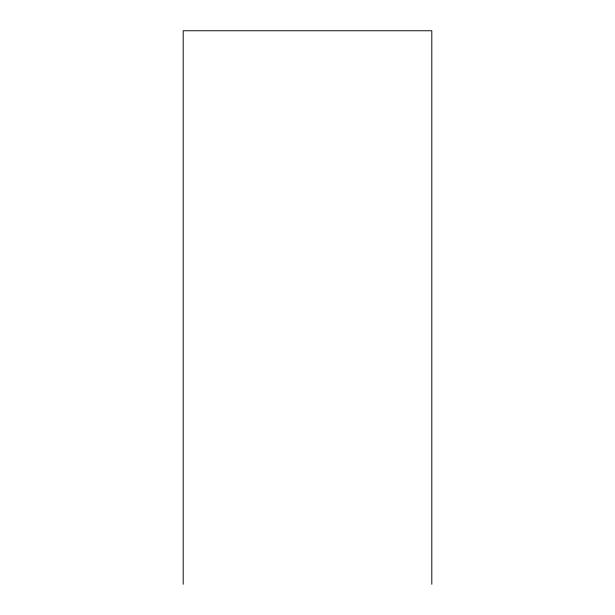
<?xml version="1.0" encoding="UTF-8"?>
<svg xmlns="http://www.w3.org/2000/svg" width="615" height="615" viewBox="0 0 615 615"><rect width="100%" height="100%" fill="white"/><g stroke="black" fill="none" stroke-linecap="round" stroke-linejoin="round"><path stroke-width="0.92" d="M431.807 584.25L431.807 30.75L183.193 30.75L183.193 584.25"/></g></svg>
